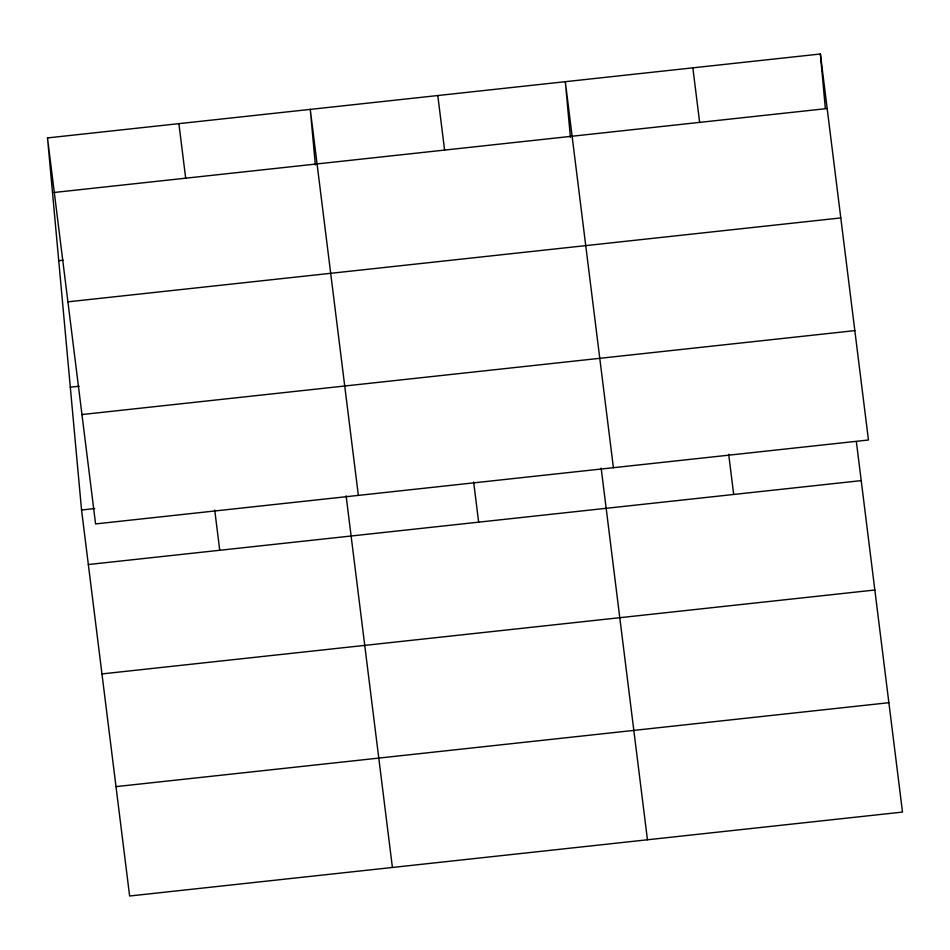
<?xml version="1.0" encoding="UTF-8"?>
<svg xmlns="http://www.w3.org/2000/svg" width="950" height="950" viewBox="0 0 950 950"><rect width="100%" height="100%" fill="white"/><g stroke="black" fill="none" stroke-linecap="round" stroke-linejoin="round"><path stroke-width="1.43" d="M47.5 137.916L820.373 53.996L868.454 440.004L95.582 523.925L47.5 137.916L81.546 509.996L129.627 896.004L902.5 812.084L856.389 441.869M54.292 192.458L827.165 108.538M58.734 260.704L63.116 260.229M67.913 301.839L840.786 217.93M70.312 387.208L79.076 386.258M81.961 414.544L854.822 330.624M81.546 509.996L94.691 508.571M88.35 564.538L861.211 480.617M101.971 673.918L874.843 590.009M116.007 786.624L888.879 702.703M692.847 67.842L699.639 122.384M728.686 454.278L733.685 494.463M613.403 467.697L565.321 81.688L570.404 137.239M601.16 468.124L647.449 839.776M437.796 95.534L444.588 150.076M473.634 481.971L478.646 522.156M358.352 495.389L310.27 109.381L315.364 164.932M346.109 495.817L392.409 867.469M178.885 123.643L185.678 178.196M214.724 510.079L219.735 550.276M820.373 53.996L825.312 108.086"/></g></svg>
